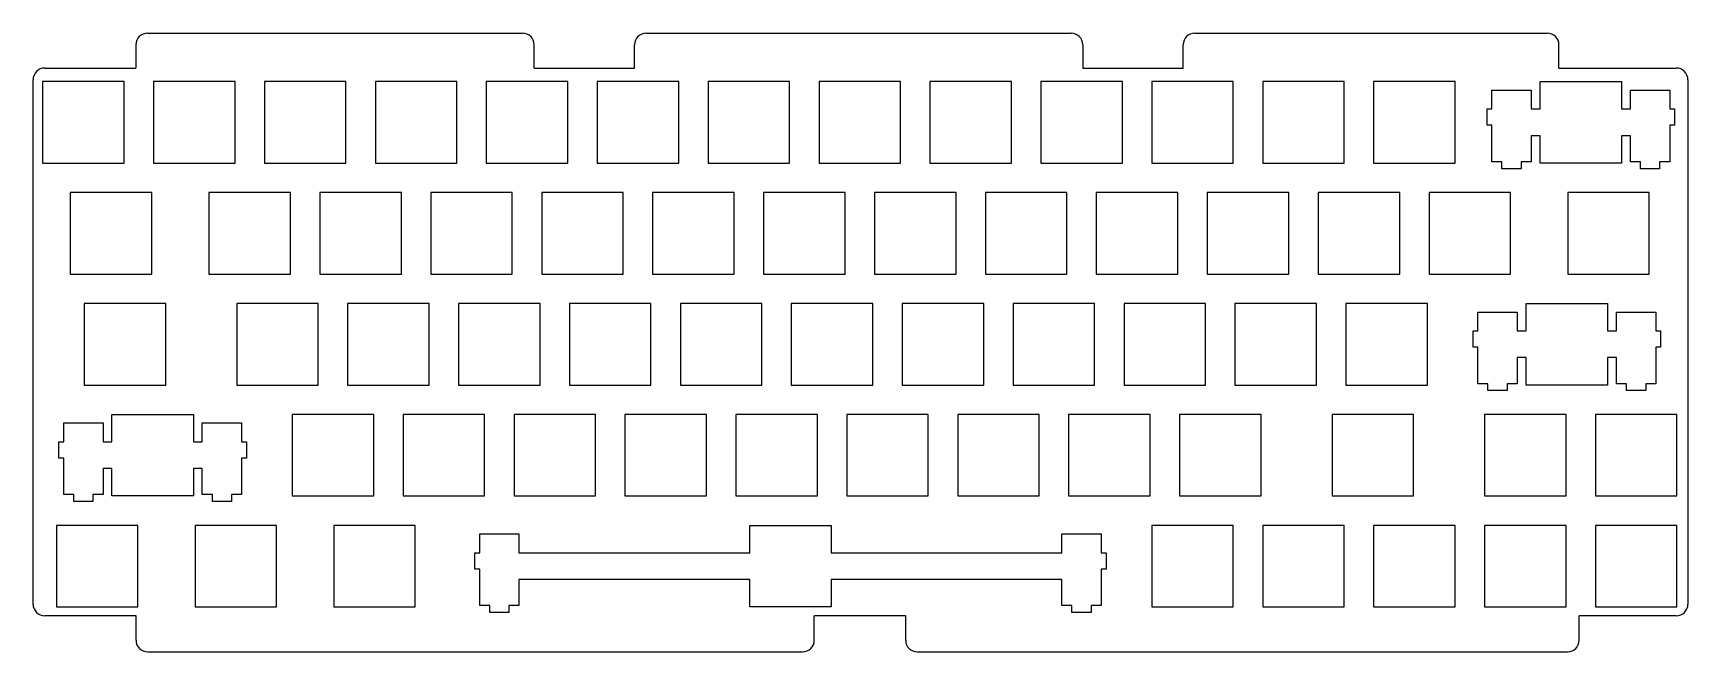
# Model space of a CAD drawing. Header units: millimetres. Extents: x -142 to 142, y -53 to 53.
import ezdxf

# ---------------------------------------------------------------- set-up
doc = ezdxf.new("R2010")
doc.units = ezdxf.units.MM
doc.layers.add('63_dxf', color=7, linetype='Continuous')

msp = doc.modelspace()

# ---------------------------------------------------------------- linework, layer by layer
at = {"layer": '63_dxf'}
for p, q in [((-122.157587, 53.0075), (-57.75, 53.0075)), ((-36.510426, 53.0075), (36.45, 53.0075)), ((57.697204, 53.0075), (118.245108, 53.0075)), ((-124.157587, 51.0075), (-124.157587, 47.0075)), ((-55.75, 47.0075), (-55.75, 51.0075)), ((-38.510426, 47.0075), (-38.510426, 51.0075)), ((38.45, 51.0075), (38.45, 47.0075)), ((55.697204, 47.0075), (55.697204, 51.0075)), ((120.245108, 47.0075), (120.245108, 51.0075)), ((-139.812885, 47.0075), (-124.157587, 47.0075)), ((-55.75, 47.0075), (-38.510426, 47.0075)), ((38.45, 47.0075), (55.697204, 47.0075)), ((120.245108, 47.0075), (140.396, 47.0075)), ((-141.812885, -45.042307), (-141.812885, 45.0075)), ((-126.1808, 44.6831), (-140.18035, 44.6831)), ((-140.18035, 44.6831), (-140.18035, 30.6838)), ((-126.1808, 30.6838), (-126.1808, 44.6831)), ((-107.131, 44.6831), (-121.1303, 44.6831)), ((-121.1303, 44.6831), (-121.1303, 30.6838)), ((-107.131, 30.6838), (-107.131, 44.6831)), ((-88.081, 44.6831), (-102.0803, 44.6831)), ((-102.0803, 44.6831), (-102.0803, 30.6838)), ((-88.081, 30.6838), (-88.081, 44.6831)), ((-69.031, 44.6831), (-83.0303, 44.6831)), ((-83.0303, 44.6831), (-83.0303, 30.6838)), ((-69.031, 30.6838), (-69.031, 44.6831)), ((-49.981, 44.6831), (-63.9803, 44.6831)), ((-63.9803, 44.6831), (-63.9803, 30.6838)), ((-49.981, 30.6838), (-49.981, 44.6831)), ((-30.931, 44.6831), (-44.9317, 44.6831)), ((-44.9317, 44.6831), (-44.9317, 30.6838)), ((-30.931, 30.6838), (-30.931, 44.6831)), ((-11.881, 44.6831), (-25.882, 44.6831)), ((-25.882, 44.6831), (-25.882, 30.6838)), ((-11.881, 30.6838), (-11.881, 44.6831)), ((7.169, 44.6831), (-6.83, 44.6831)), ((-6.83, 44.6831), (-6.83, 30.6838)), ((7.169, 30.6838), (7.169, 44.6831)), ((26.219, 44.6831), (12.22, 44.6831)), ((12.22, 44.6831), (12.22, 30.6838)), ((26.219, 30.6838), (26.219, 44.6831)), ((45.269, 44.6831), (31.27, 44.6831)), ((31.27, 44.6831), (31.27, 30.6838)), ((45.269, 30.6838), (45.269, 44.6831)), ((64.319, 44.6831), (50.32, 44.6831)), ((50.32, 44.6831), (50.32, 30.6838)), ((64.319, 30.6838), (64.319, 44.6831)), ((83.369, 44.6831), (69.37, 44.6831)), ((69.37, 44.6831), (69.37, 30.6838)), ((83.369, 30.6838), (83.369, 44.6831)), ((102.419, 44.6831), (88.42, 44.6831)), ((88.42, 44.6831), (88.42, 30.6838)), ((102.419, 30.6838), (102.419, 44.6831)), ((108.72, 43.2127), (115.469, 43.2127)), ((108.72, 39.9826), (108.72, 43.2127)), ((115.469, 43.2127), (115.469, 39.9826)), ((116.995, 44.6831), (130.994, 44.6831)), ((116.995, 39.9826), (116.995, 44.6831)), ((130.994, 44.6831), (130.994, 39.9826)), ((132.52, 43.2127), (139.269, 43.2127)), ((132.52, 39.9826), (132.52, 43.2127)), ((139.269, 43.2127), (139.269, 39.9826)), ((142.396, 45.0075), (142.396, -45.042307)), ((107.894, 39.9826), (108.72, 39.9826)), ((107.894, 37.1837), (107.894, 39.9826)), ((115.469, 39.9826), (116.995, 39.9826)), ((130.994, 39.9826), (132.52, 39.9826)), ((139.269, 39.9826), (140.095, 39.9826)), ((140.095, 39.9826), (140.095, 37.1837)), ((108.72, 37.1837), (107.894, 37.1837)), ((108.72, 30.9138), (108.72, 37.1837)), ((140.095, 37.1837), (139.269, 37.1837)), ((139.269, 37.1837), (139.269, 30.9138)), ((115.469, 35.3828), (115.469, 30.9138)), ((116.995, 35.3828), (115.469, 35.3828)), ((116.995, 30.6838), (116.995, 35.3828)), ((130.994, 35.3828), (130.994, 30.6838)), ((132.52, 35.3828), (130.994, 35.3828)), ((132.52, 30.9138), (132.52, 35.3828)), ((-140.18035, 30.6838), (-126.1808, 30.6838)), ((-121.1303, 30.6838), (-107.131, 30.6838)), ((-102.0803, 30.6838), (-88.081, 30.6838)), ((-83.0303, 30.6838), (-69.031, 30.6838)), ((-63.9803, 30.6838), (-49.981, 30.6838)), ((-44.9317, 30.6838), (-30.931, 30.6838)), ((-25.882, 30.6838), (-11.881, 30.6838)), ((-6.83, 30.6838), (7.169, 30.6838)), ((12.22, 30.6838), (26.219, 30.6838)), ((31.27, 30.6838), (45.269, 30.6838)), ((50.32, 30.6838), (64.319, 30.6838)), ((69.37, 30.6838), (83.369, 30.6838)), ((88.42, 30.6838), (102.419, 30.6838)), ((110.443, 30.9138), (108.72, 30.9138)), ((110.443, 29.7136), (110.443, 30.9138)), ((113.744, 29.7136), (110.443, 29.7136)), ((113.744, 30.9138), (113.744, 29.7136)), ((115.469, 30.9138), (113.744, 30.9138)), ((130.994, 30.6838), (116.995, 30.6838)), ((134.245, 30.9138), (132.52, 30.9138)), ((134.245, 29.7136), (134.245, 30.9138)), ((137.544, 29.7136), (134.245, 29.7136)), ((137.544, 30.9138), (137.544, 29.7136)), ((139.269, 30.9138), (137.544, 30.9138)), ((-121.4183, 25.6331), (-135.41784, 25.6331)), ((-135.41784, 25.6331), (-135.41784, 11.6338)), ((-121.4183, 11.6338), (-121.4183, 25.6331)), ((-97.606, 25.6331), (-111.6053, 25.6331)), ((-111.6053, 25.6331), (-111.6053, 11.6338)), ((-97.606, 11.6338), (-97.606, 25.6331)), ((-78.556, 25.6331), (-92.5553, 25.6331)), ((-92.5553, 25.6331), (-92.5553, 11.6338)), ((-78.556, 11.6338), (-78.556, 25.6331)), ((-59.506, 25.6331), (-73.5053, 25.6331)), ((-73.5053, 25.6331), (-73.5053, 11.6338)), ((-59.506, 11.6338), (-59.506, 25.6331)), ((-40.456, 25.6331), (-54.4553, 25.6331)), ((-54.4553, 25.6331), (-54.4553, 11.6338)), ((-40.456, 11.6338), (-40.456, 25.6331)), ((-21.406, 25.6331), (-35.405, 25.6331)), ((-35.405, 25.6331), (-35.405, 11.6338)), ((-21.406, 11.6338), (-21.406, 25.6331)), ((-2.356, 25.6331), (-16.355, 25.6331)), ((-16.355, 25.6331), (-16.355, 11.6338)), ((-2.356, 11.6338), (-2.356, 25.6331)), ((16.694, 25.6331), (2.695, 25.6331)), ((2.695, 25.6331), (2.695, 11.6338)), ((16.694, 11.6338), (16.694, 25.6331)), ((35.744, 25.6331), (21.745, 25.6331)), ((21.745, 25.6331), (21.745, 11.6338)), ((35.744, 11.6338), (35.744, 25.6331)), ((54.794, 25.6331), (40.795, 25.6331)), ((40.795, 25.6331), (40.795, 11.6338)), ((54.794, 11.6338), (54.794, 25.6331)), ((73.844, 25.6331), (59.845, 25.6331)), ((59.845, 25.6331), (59.845, 11.6338)), ((73.844, 11.6338), (73.844, 25.6331)), ((92.894, 25.6331), (78.895, 25.6331)), ((78.895, 25.6331), (78.895, 11.6338)), ((92.894, 11.6338), (92.894, 25.6331)), ((111.944, 25.6331), (97.945, 25.6331)), ((97.945, 25.6331), (97.945, 11.6338)), ((111.944, 11.6338), (111.944, 25.6331)), ((135.757, 25.6331), (121.757, 25.6331)), ((121.757, 25.6331), (121.757, 11.6338)), ((135.757, 11.6338), (135.757, 25.6331)), ((-135.41784, 11.6338), (-121.4183, 11.6338)), ((-111.6053, 11.6338), (-97.606, 11.6338)), ((-92.5553, 11.6338), (-78.556, 11.6338)), ((-73.5053, 11.6338), (-59.506, 11.6338)), ((-54.4553, 11.6338), (-40.456, 11.6338)), ((-35.405, 11.6338), (-21.406, 11.6338)), ((-16.355, 11.6338), (-2.356, 11.6338)), ((2.695, 11.6338), (16.694, 11.6338)), ((21.745, 11.6338), (35.744, 11.6338)), ((40.795, 11.6338), (54.794, 11.6338)), ((59.845, 11.6338), (73.844, 11.6338)), ((78.895, 11.6338), (92.894, 11.6338)), ((97.945, 11.6338), (111.944, 11.6338)), ((121.757, 11.6338), (135.757, 11.6338)), ((-119.0371, 6.5831), (-133.03797, 6.5831)), ((-133.03797, 6.5831), (-133.03797, -7.4162)), ((-119.0371, -7.4162), (-119.0371, 6.5831)), ((-92.8435, 6.5831), (-106.8428, 6.5831)), ((-106.8428, 6.5831), (-106.8428, -7.4162)), ((-92.8435, -7.4162), (-92.8435, 6.5831)), ((-73.7935, 6.5831), (-87.7928, 6.5831)), ((-87.7928, 6.5831), (-87.7928, -7.4162)), ((-73.7935, -7.4162), (-73.7935, 6.5831)), ((-54.7435, 6.5831), (-68.7428, 6.5831)), ((-68.7428, 6.5831), (-68.7428, -7.4162)), ((-54.7435, -7.4162), (-54.7435, 6.5831)), ((-35.693, 6.5831), (-49.6928, 6.5831)), ((-49.6928, 6.5831), (-49.6928, -7.4162)), ((-35.693, -7.4162), (-35.693, 6.5831)), ((-16.643, 6.5831), (-30.643, 6.5831)), ((-30.643, 6.5831), (-30.643, -7.4162)), ((-16.643, -7.4162), (-16.643, 6.5831)), ((2.407, 6.5831), (-11.593, 6.5831)), ((-11.593, 6.5831), (-11.593, -7.4162)), ((2.407, -7.4162), (2.407, 6.5831)), ((21.457, 6.5831), (7.457, 6.5831)), ((7.457, 6.5831), (7.457, -7.4162)), ((21.457, -7.4162), (21.457, 6.5831)), ((40.507, 6.5831), (26.507, 6.5831)), ((26.507, 6.5831), (26.507, -7.4162)), ((40.507, -7.4162), (40.507, 6.5831)), ((59.557, 6.5831), (45.557, 6.5831)), ((45.557, 6.5831), (45.557, -7.4162)), ((59.557, -7.4162), (59.557, 6.5831)), ((78.607, 6.5831), (64.607, 6.5831)), ((64.607, 6.5831), (64.607, -7.4162)), ((78.607, -7.4162), (78.607, 6.5831)), ((97.657, 6.5831), (83.657, 6.5831)), ((83.657, 6.5831), (83.657, -7.4162)), ((97.657, -7.4162), (97.657, 6.5831)), ((114.612, 6.5831), (128.613, 6.5831)), ((114.612, 1.8826), (114.612, 6.5831)), ((128.613, 6.5831), (128.613, 1.8826)), ((106.337, 5.1127), (113.088, 5.1127)), ((106.337, 1.8826), (106.337, 5.1127)), ((113.088, 5.1127), (113.088, 1.8826)), ((130.137, 5.1127), (136.888, 5.1127)), ((130.137, 1.8826), (130.137, 5.1127)), ((136.888, 5.1127), (136.888, 1.8826)), ((105.513, 1.8826), (106.337, 1.8826)), ((105.513, -0.9163), (105.513, 1.8826)), ((113.088, 1.8826), (114.612, 1.8826)), ((128.613, 1.8826), (130.137, 1.8826)), ((136.888, 1.8826), (137.712, 1.8826)), ((137.712, 1.8826), (137.712, -0.9163)), ((106.337, -0.9163), (105.513, -0.9163)), ((106.337, -7.1862), (106.337, -0.9163)), ((113.088, -2.7172), (113.088, -7.1862)), ((114.612, -2.7172), (113.088, -2.7172)), ((114.612, -7.4162), (114.612, -2.7172)), ((128.613, -2.7172), (128.613, -7.4162)), ((130.137, -2.7172), (128.613, -2.7172)), ((130.137, -7.1862), (130.137, -2.7172)), ((137.712, -0.9163), (136.888, -0.9163)), ((136.888, -0.9163), (136.888, -7.1862)), ((-133.03797, -7.4162), (-119.0371, -7.4162)), ((-106.8428, -7.4162), (-92.8435, -7.4162)), ((-87.7928, -7.4162), (-73.7935, -7.4162)), ((-68.7428, -7.4162), (-54.7435, -7.4162)), ((-49.6928, -7.4162), (-35.693, -7.4162)), ((-30.643, -7.4162), (-16.643, -7.4162)), ((-11.593, -7.4162), (2.407, -7.4162)), ((7.457, -7.4162), (21.457, -7.4162)), ((26.507, -7.4162), (40.507, -7.4162)), ((45.557, -7.4162), (59.557, -7.4162)), ((64.607, -7.4162), (78.607, -7.4162)), ((83.657, -7.4162), (97.657, -7.4162)), ((108.062, -7.1862), (106.337, -7.1862)), ((108.062, -8.3864), (108.062, -7.1862)), ((111.361, -8.3864), (108.062, -8.3864)), ((111.361, -7.1862), (111.361, -8.3864)), ((113.088, -7.1862), (111.361, -7.1862)), ((128.613, -7.4162), (114.612, -7.4162)), ((131.862, -7.1862), (130.137, -7.1862)), ((131.862, -8.3864), (131.862, -7.1862)), ((135.163, -8.3864), (131.862, -8.3864)), ((135.163, -7.1862), (135.163, -8.3864)), ((136.888, -7.1862), (135.163, -7.1862)), ((-136.5492, -13.9372), (-129.7996, -13.9372)), ((-136.5492, -17.1674), (-136.5492, -13.9372)), ((-129.7996, -13.9372), (-129.7996, -17.1674)), ((-128.2741, -12.467), (-114.2746, -12.467)), ((-128.2741, -17.1674), (-128.2741, -12.467)), ((-114.2746, -12.467), (-114.2746, -17.1674)), ((-112.7491, -13.9372), (-105.9996, -13.9372)), ((-112.7491, -17.1674), (-112.7491, -13.9372)), ((-105.9996, -13.9372), (-105.9996, -17.1674)), ((-83.3185, -12.467), (-97.3178, -12.467)), ((-97.3178, -12.467), (-97.3178, -26.4664)), ((-83.3185, -26.4664), (-83.3185, -12.467)), ((-64.2685, -12.467), (-78.2678, -12.467)), ((-78.2678, -12.467), (-78.2678, -26.4664)), ((-64.2685, -26.4664), (-64.2685, -12.467)), ((-45.2185, -12.467), (-59.2178, -12.467)), ((-59.2178, -12.467), (-59.2178, -26.4664)), ((-45.2185, -26.4664), (-45.2185, -12.467)), ((-26.168, -12.467), (-40.168, -12.467)), ((-40.168, -12.467), (-40.168, -26.4664)), ((-26.168, -26.4664), (-26.168, -12.467)), ((-7.118, -12.467), (-21.118, -12.467)), ((-21.118, -12.467), (-21.118, -26.4664)), ((-7.118, -26.4664), (-7.118, -12.467)), ((11.932, -12.467), (-2.068, -12.467)), ((-2.068, -12.467), (-2.068, -26.4664)), ((11.932, -26.4664), (11.932, -12.467)), ((30.982, -12.467), (16.982, -12.467)), ((16.982, -12.467), (16.982, -26.4664)), ((30.982, -26.4664), (30.982, -12.467)), ((50.032, -12.467), (36.032, -12.467)), ((36.032, -12.467), (36.032, -26.4664)), ((50.032, -26.4664), (50.032, -12.467)), ((69.082, -12.467), (55.082, -12.467)), ((55.082, -12.467), (55.082, -26.4664)), ((69.082, -26.4664), (69.082, -12.467)), ((95.275, -12.467), (81.276, -12.467)), ((81.276, -12.467), (81.276, -26.4664)), ((95.275, -26.4664), (95.275, -12.467)), ((121.469, -12.467), (107.47, -12.467)), ((107.47, -12.467), (107.47, -26.4664)), ((121.469, -26.4664), (121.469, -12.467)), ((140.519, -12.467), (126.52, -12.467)), ((126.52, -12.467), (126.52, -26.4664)), ((140.519, -26.4664), (140.519, -12.467)), ((-137.37467, -17.1674), (-136.5492, -17.1674)), ((-137.37467, -19.9662), (-137.37467, -17.1674)), ((-129.7996, -17.1674), (-128.2741, -17.1674)), ((-114.2746, -17.1674), (-112.7491, -17.1674)), ((-105.9996, -17.1674), (-105.1741, -17.1674)), ((-105.1741, -17.1674), (-105.1741, -19.9662)), ((-136.5492, -19.9662), (-137.37467, -19.9662)), ((-136.5492, -26.2362), (-136.5492, -19.9662)), ((-129.7996, -21.7673), (-129.7996, -26.2362)), ((-128.2741, -21.7673), (-129.7996, -21.7673)), ((-128.2741, -26.4664), (-128.2741, -21.7673)), ((-114.2746, -21.7673), (-114.2746, -26.4664)), ((-112.7491, -21.7673), (-114.2746, -21.7673)), ((-112.7491, -26.2362), (-112.7491, -21.7673)), ((-105.1741, -19.9662), (-105.9996, -19.9662)), ((-105.9996, -19.9662), (-105.9996, -26.2362)), ((-134.82391, -26.2362), (-136.5492, -26.2362)), ((-134.82391, -27.4365), (-134.82391, -26.2362)), ((-131.5249, -27.4365), (-134.82391, -27.4365)), ((-131.5249, -26.2362), (-131.5249, -27.4365)), ((-129.7996, -26.2362), (-131.5249, -26.2362)), ((-114.2746, -26.4664), (-128.2741, -26.4664)), ((-111.0252, -26.2362), (-112.7491, -26.2362)), ((-111.0252, -27.4365), (-111.0252, -26.2362)), ((-107.7248, -27.4365), (-111.0252, -27.4365)), ((-107.7248, -26.2362), (-107.7248, -27.4365)), ((-105.9996, -26.2362), (-107.7248, -26.2362)), ((-97.3178, -26.4664), (-83.3185, -26.4664)), ((-78.2678, -26.4664), (-64.2685, -26.4664)), ((-59.2178, -26.4664), (-45.2185, -26.4664)), ((-40.168, -26.4664), (-26.168, -26.4664)), ((-21.118, -26.4664), (-7.118, -26.4664)), ((-2.068, -26.4664), (11.932, -26.4664)), ((16.982, -26.4664), (30.982, -26.4664)), ((36.032, -26.4664), (50.032, -26.4664)), ((55.082, -26.4664), (69.082, -26.4664)), ((81.276, -26.4664), (95.275, -26.4664)), ((107.47, -26.4664), (121.469, -26.4664)), ((126.52, -26.4664), (140.519, -26.4664)), ((-123.7996, -31.5169), (-137.79909, -31.5169)), ((-137.79909, -31.5169), (-137.79909, -45.51636)), ((-123.7996, -45.51636), (-123.7996, -31.5169)), ((-99.9872, -31.5169), (-113.988, -31.5169)), ((-113.988, -31.5169), (-113.988, -45.51636)), ((-99.9872, -45.51636), (-99.9872, -31.5169)), ((-76.1747, -31.5169), (-90.174, -31.5169)), ((-90.174, -31.5169), (-90.174, -45.51636)), ((-76.1747, -45.51636), (-76.1747, -31.5169)), ((-65.113, -32.9872), (-58.3619, -32.9872)), ((-65.113, -36.2174), (-65.113, -32.9872)), ((-58.3619, -32.9872), (-58.3619, -36.2174)), ((-18.738, -31.5169), (-4.737, -31.5169)), ((-18.738, -36.2174), (-18.738, -31.5169)), ((-4.737, -31.5169), (-4.737, -36.2174)), ((34.887, -32.9872), (41.638, -32.9872)), ((34.887, -36.2174), (34.887, -32.9872)), ((41.638, -32.9872), (41.638, -36.2174)), ((64.319, -31.5169), (50.32, -31.5169)), ((50.32, -31.5169), (50.32, -45.51636)), ((64.319, -45.51636), (64.319, -31.5169)), ((83.369, -31.5169), (69.37, -31.5169)), ((69.37, -31.5169), (69.37, -45.51636)), ((83.369, -45.51636), (83.369, -31.5169)), ((102.419, -31.5169), (88.42, -31.5169)), ((88.42, -31.5169), (88.42, -45.51636)), ((102.419, -45.51636), (102.419, -31.5169)), ((121.469, -31.5169), (107.47, -31.5169)), ((107.47, -31.5169), (107.47, -45.51636)), ((121.469, -45.51636), (121.469, -31.5169)), ((140.519, -31.5169), (126.52, -31.5169)), ((126.52, -31.5169), (126.52, -45.51636)), ((140.519, -45.51636), (140.519, -31.5169)), ((-65.9371, -36.2174), (-65.113, -36.2174)), ((-65.9371, -39.01616), (-65.9371, -36.2174)), ((-58.3619, -36.2174), (-18.738, -36.2174)), ((-4.737, -36.2174), (34.887, -36.2174)), ((41.638, -36.2174), (42.462, -36.2174)), ((42.462, -36.2174), (42.462, -39.01616)), ((-65.113, -39.01616), (-65.9371, -39.01616)), ((-65.113, -45.28623), (-65.113, -39.01616)), ((42.462, -39.01616), (41.638, -39.01616)), ((41.638, -39.01616), (41.638, -45.28623)), ((-58.3619, -40.81589), (-58.3619, -45.28623)), ((-18.738, -40.81589), (-58.3619, -40.81589)), ((-18.738, -45.51636), (-18.738, -40.81589)), ((-4.737, -40.81589), (-4.737, -45.51636)), ((34.887, -40.81589), (-4.737, -40.81589)), ((34.887, -45.28623), (34.887, -40.81589)), ((-63.388, -45.28623), (-65.113, -45.28623)), ((-63.388, -46.4865), (-63.388, -45.28623)), ((-60.0874, -45.28623), (-60.0874, -46.4865)), ((-58.3619, -45.28623), (-60.0874, -45.28623)), ((36.612, -45.28623), (34.887, -45.28623)), ((36.612, -46.4865), (36.612, -45.28623)), ((39.913, -45.28623), (39.913, -46.4865)), ((41.638, -45.28623), (39.913, -45.28623)), ((-124.13, -47.042307), (-139.812885, -47.042307)), ((-137.79909, -45.51636), (-123.7996, -45.51636)), ((-124.13, -51.242307), (-124.13, -47.042307)), ((-113.988, -45.51636), (-99.9872, -45.51636)), ((-90.174, -45.51636), (-76.1747, -45.51636)), ((-60.0874, -46.4865), (-63.388, -46.4865)), ((-4.737, -45.51636), (-18.738, -45.51636)), ((8.05, -47.042307), (-7.65, -47.042307)), ((-7.65, -51.242307), (-7.65, -47.042307)), ((8.05, -51.242307), (8.05, -47.042307)), ((39.913, -46.4865), (36.612, -46.4865)), ((50.32, -45.51636), (64.319, -45.51636)), ((69.37, -45.51636), (83.369, -45.51636)), ((88.42, -45.51636), (102.419, -45.51636)), ((107.47, -45.51636), (121.469, -45.51636)), ((140.396, -47.042307), (123.73, -47.042307)), ((123.73, -51.242307), (123.73, -47.042307)), ((126.52, -45.51636), (140.519, -45.51636)), ((-122.13, -53.242307), (-9.65, -53.242307)), ((10.05, -53.242307), (121.73, -53.242307))]:
    msp.add_line(p, q, dxfattribs=at)
for centre, start, end in [((-122.157587, 51.0075), 90, 180), ((-57.75, 51.0075), 0, 90), ((-36.510426, 51.0075), 90, 180), ((36.45, 51.0075), 0, 90), ((57.697204, 51.0075), 90, 180), ((118.245108, 51.0075), 0, 90), ((-139.812885, 45.0075), 90, 180), ((140.396, 45.0075), 0, 90), ((-139.812885, -45.042307), 180, 270), ((140.396, -45.042307), 270, 0), ((-122.13, -51.242307), 180, 270), ((-9.65, -51.242307), 270, 360), ((10.05, -51.242307), 180, 270), ((121.73, -51.242307), 270, 0)]:
    msp.add_arc(centre, 2, start, end, dxfattribs=at)

doc.saveas('drawing.dxf')
